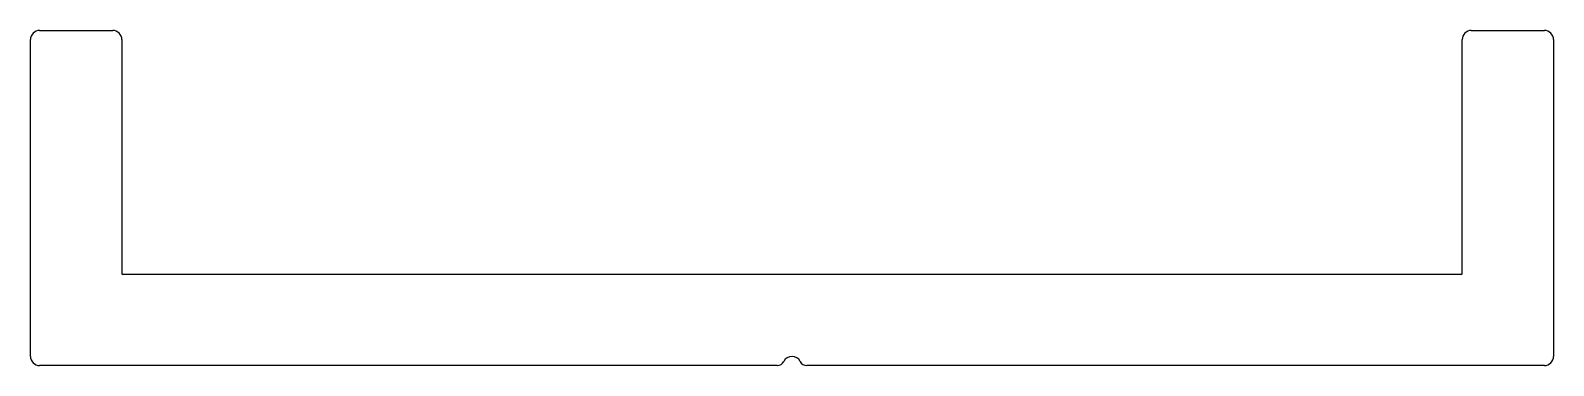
# Model space of a CAD drawing. Extents: x 671.4 to 721.4, y 654.8 to 665.8.
import ezdxf

# ---------------------------------------------------------------- set-up
doc = ezdxf.new("R2010")
doc.units = 0
doc.layers.get('0').update_dxf_attribs({"linetype": 'CONTINUOUS'})

msp = doc.modelspace()

# ---------------------------------------------------------------- linework, layer by layer
for p, q in [((671.727, 665.777), (674.127, 665.777)), ((718.727, 665.777), (721.127, 665.777)), ((671.427, 655.077), (671.427, 665.477)), ((674.427, 665.477), (674.427, 657.777)), ((718.427, 657.777), (718.427, 665.477)), ((721.427, 665.477), (721.427, 655.077)), ((674.427, 657.777), (718.427, 657.777)), ((695.937, 654.777), (671.727, 654.777)), ((721.127, 654.777), (696.916, 654.777))]:
    msp.add_line(p, q)
for centre, radius, start, end in [((671.727, 665.477), 0.3, 90, 180), ((674.127, 665.477), 0.3, 360, 90), ((718.727, 665.477), 0.3, 90, 180), ((721.127, 665.477), 0.3, 0, 90), ((671.727, 655.077), 0.3, 180, 270), ((696.427, 654.777), 0.3, 27.0357, 152.9643), ((721.127, 655.077), 0.3, 270, 0), ((695.937, 655.027), 0.25, 270, 332.9643), ((696.916, 655.027), 0.25, 207.0357, 270)]:
    msp.add_arc(centre, radius, start, end)

doc.saveas('drawing.dxf')
